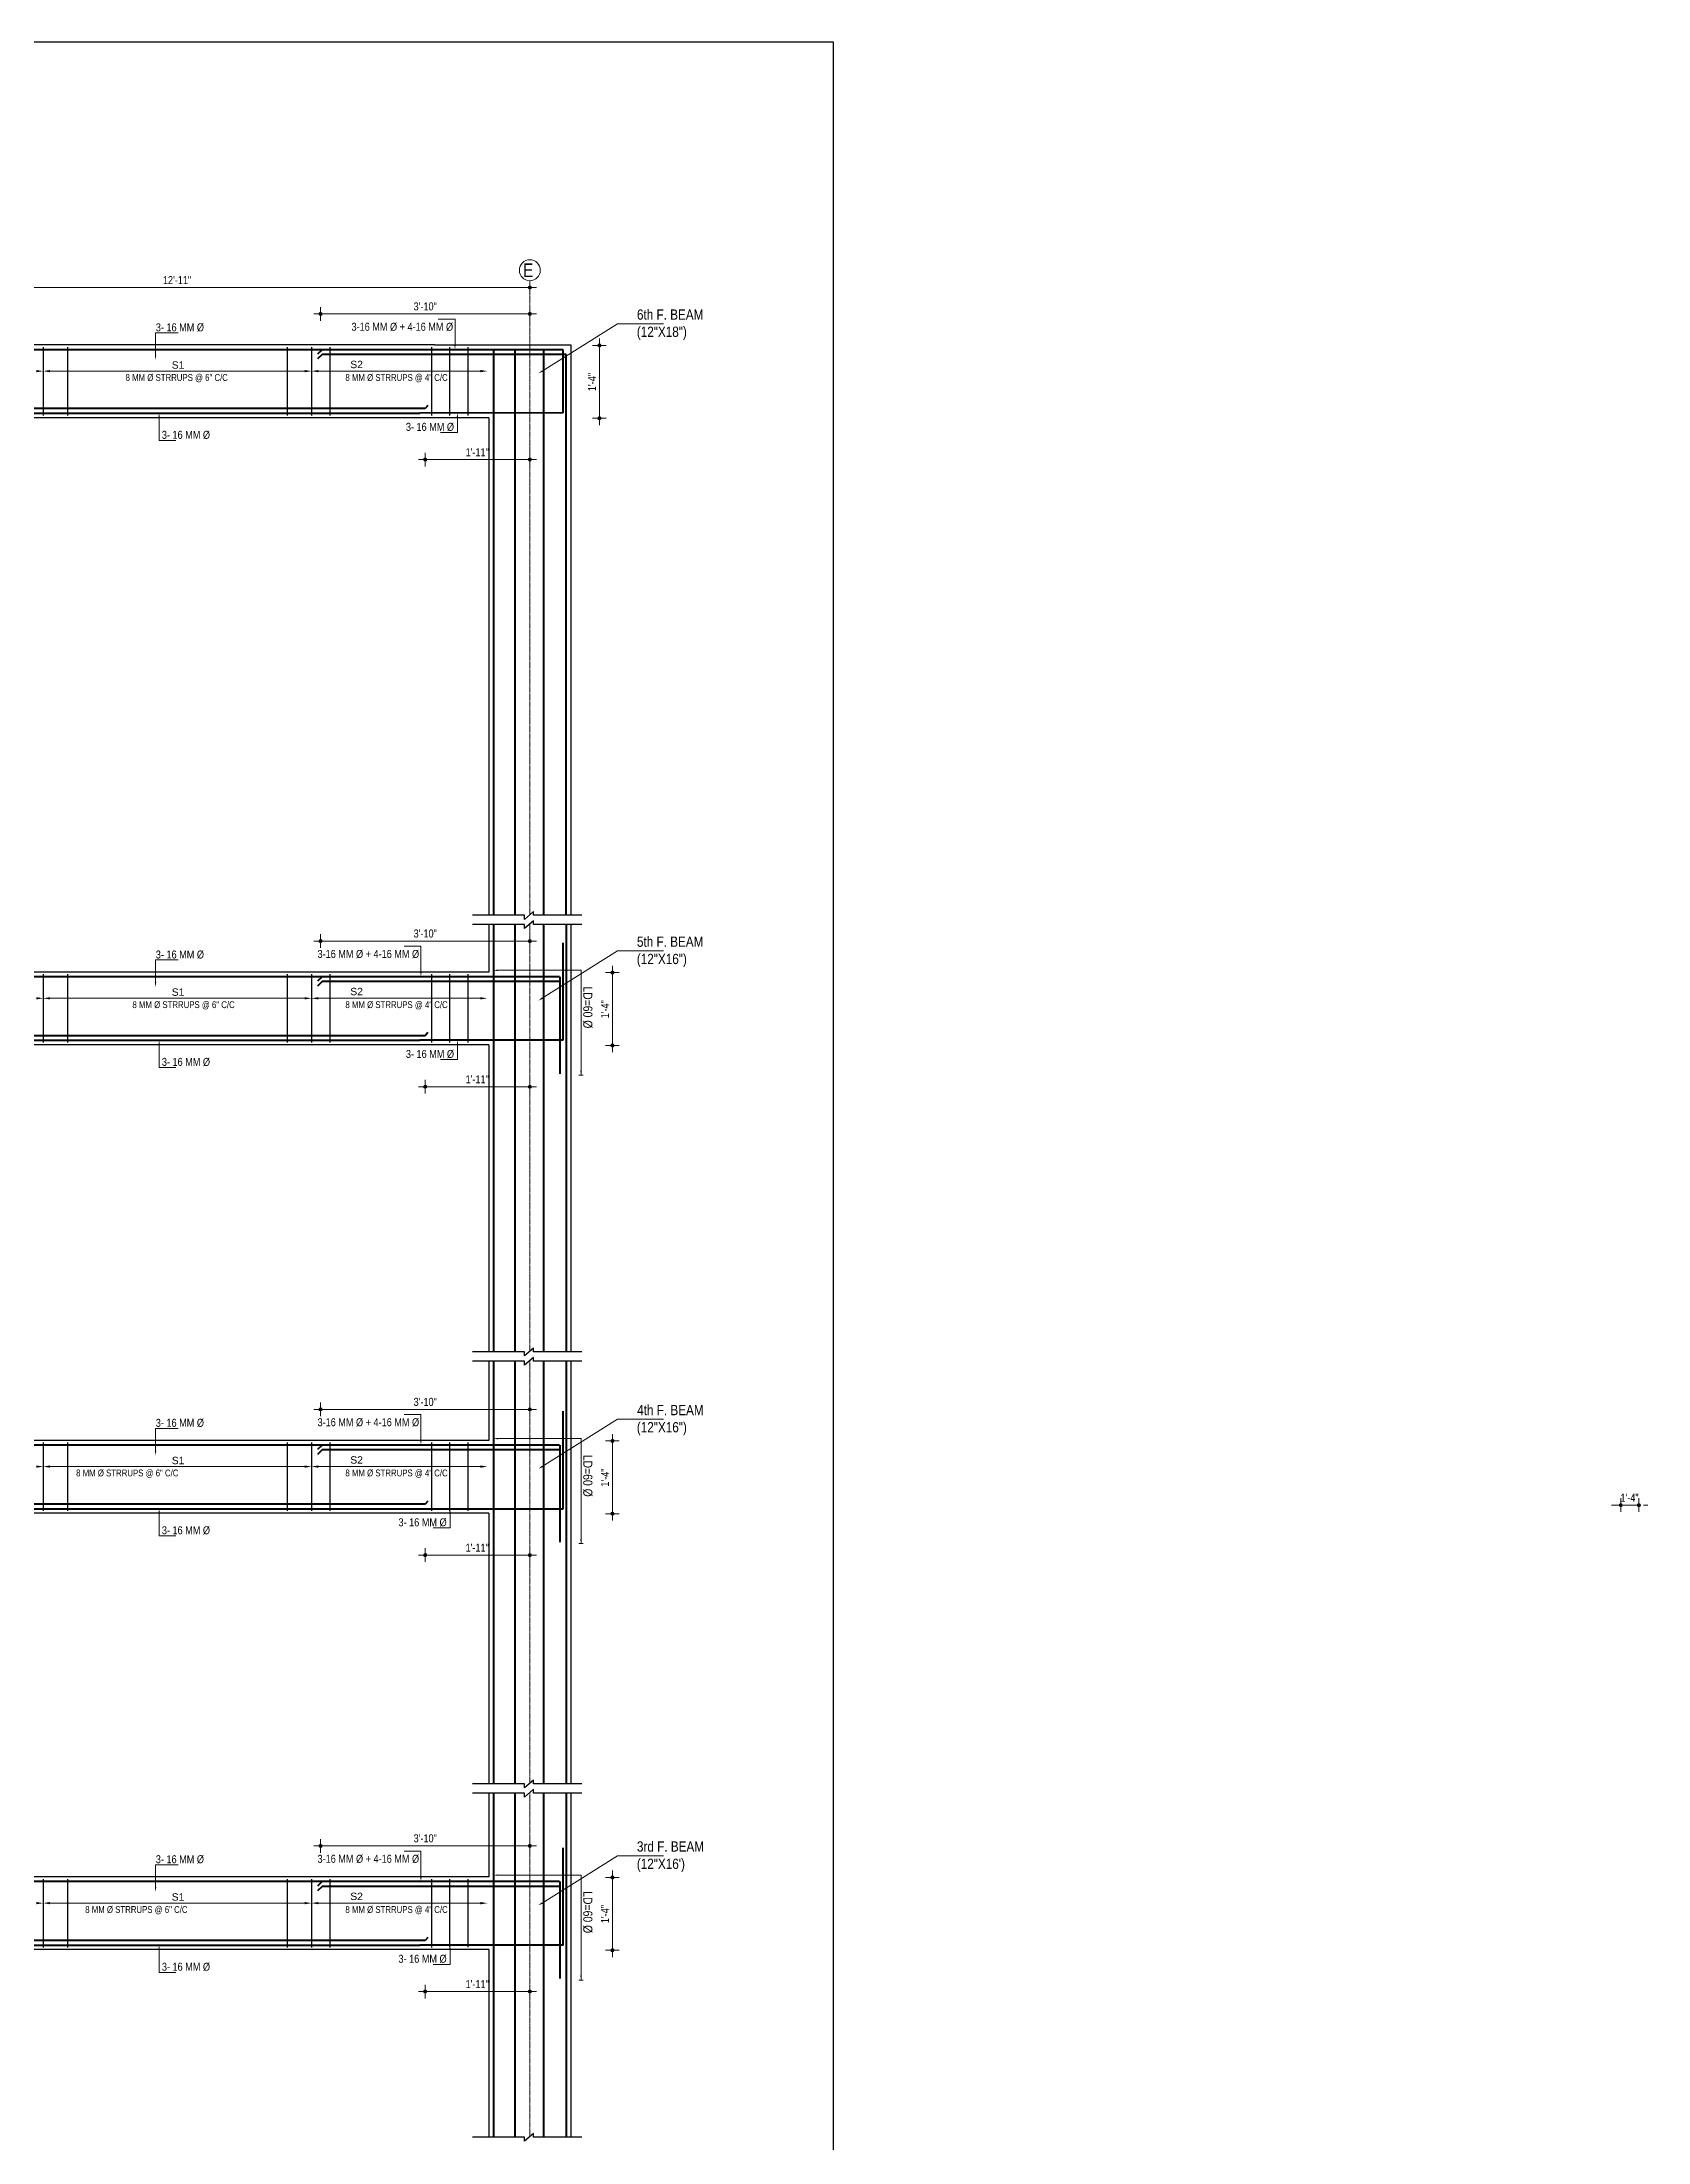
# Model space of a CAD drawing. Header units: inches. Extents: x 57837 to 133168, y 6972 to 27776.
# Drawn here: x 75823 to 77236, y 14545 to 16391 of the extents above; entities that cross this region are included whole.
import ezdxf

# ---------------------------------------------------------------- set-up
doc = ezdxf.new("R2010")
doc.units = ezdxf.units.IN
doc.header["$MEASUREMENT"] = 0
doc.linetypes.add('CENTER', pattern=[2, 1.25, -0.25, 0.25, -0.25])
doc.linetypes.add('CENTER2', pattern=[1.125, 0.75, -0.125, 0.125, -0.125])
for name, color, linetype, lineweight in [('CENTER', 9, 'CENTER', 5), ('DIM', 2, 'Continuous', 13), ('ROD', 1, 'Continuous', 40), ('STIRRUPS', 4, 'Continuous', 30)]:
    doc.layers.add(name, color=color, linetype=linetype, lineweight=lineweight)
for name, color, linetype in [('elevation', 3, 'Continuous'), ('text', 255, 'Continuous'), ('walls', 32, 'Continuous')]:
    doc.layers.add(name, color=color, linetype=linetype)
doc.styles.add('Arial', font='arial.ttf', dxfattribs={"height": 6.5})
doc.styles.get("Standard").update_dxf_attribs({"font": 'ARIALN.TTF', "height": 7})

msp = doc.modelspace()

# ---------------------------------------------------------------- hatches: boundary and pattern name
at = {"lineweight": 13}
h = msp.add_hatch(color=256, dxfattribs=at)
edge = h.paths.add_edge_path()
edge.add_arc((76252.4, 16175), 1.42, 0, 360)
h = msp.add_hatch(color=256, dxfattribs=at)
edge = h.paths.add_edge_path()
edge.add_arc((76068.4, 16151.8), 1.42, 180, 540)
h = msp.add_hatch(color=256, dxfattribs=at)
edge = h.paths.add_edge_path()
edge.add_arc((76252.4, 16151.8), 1.42, 0, 360)
h = msp.add_hatch(color=256, dxfattribs=at)
edge = h.paths.add_edge_path()
edge.add_arc((76313.6, 16124.1), 1.42, 90, 450)
h = msp.add_hatch(color=256, dxfattribs=at)
edge = h.paths.add_edge_path()
edge.add_arc((76313.6, 16060.1), 1.42, -90, 270)
h = msp.add_hatch(color=256, dxfattribs=at)
edge = h.paths.add_edge_path()
edge.add_arc((76160.4, 16023.7), 1.42, 180, 540)
h = msp.add_hatch(color=256, dxfattribs=at)
edge = h.paths.add_edge_path()
edge.add_arc((76252.4, 16023.7), 1.42, 0, 360)
h = msp.add_hatch(color=256, dxfattribs=at)
edge = h.paths.add_edge_path()
edge.add_arc((76068.4, 15600.4), 1.42, 180, 540)
h = msp.add_hatch(color=256, dxfattribs=at)
edge = h.paths.add_edge_path()
edge.add_arc((76252.4, 15600.4), 1.42, 0, 360)
h = msp.add_hatch(color=256, dxfattribs=at)
edge = h.paths.add_edge_path()
edge.add_arc((76325, 15572.7), 1.42, 90, 450)
h = msp.add_hatch(color=256, dxfattribs=at)
edge = h.paths.add_edge_path()
edge.add_arc((76325, 15508.7), 1.42, -90, 270)
h = msp.add_hatch(color=256, dxfattribs=at)
edge = h.paths.add_edge_path()
edge.add_arc((76160.4, 15472.4), 1.42, 180, 540)
h = msp.add_hatch(color=256, dxfattribs=at)
edge = h.paths.add_edge_path()
edge.add_arc((76252.4, 15472.4), 1.42, 0, 360)
h = msp.add_hatch(color=256, dxfattribs=at)
edge = h.paths.add_edge_path()
edge.add_arc((76068.4, 15188.7), 1.42, 180, 540)
h = msp.add_hatch(color=256, dxfattribs=at)
edge = h.paths.add_edge_path()
edge.add_arc((76252.4, 15188.7), 1.42, 0, 360)
h = msp.add_hatch(color=256, dxfattribs=at)
edge = h.paths.add_edge_path()
edge.add_arc((76325, 15161), 1.42, 90, 450)
h = msp.add_hatch(color=256, dxfattribs=at)
edge = h.paths.add_edge_path()
edge.add_arc((77211.7, 15104.5), 1.42, 0, 360)
h = msp.add_hatch(color=256, dxfattribs=at)
edge = h.paths.add_edge_path()
edge.add_arc((77227.7, 15104.5), 1.42, 180, 540)
h = msp.add_hatch(color=256, dxfattribs=at)
edge = h.paths.add_edge_path()
edge.add_arc((76325, 15097), 1.42, -90, 270)
h = msp.add_hatch(color=256, dxfattribs=at)
edge = h.paths.add_edge_path()
edge.add_arc((76160.4, 15060.6), 1.42, 180, 540)
h = msp.add_hatch(color=256, dxfattribs=at)
edge = h.paths.add_edge_path()
edge.add_arc((76252.4, 15060.6), 1.42, 0, 360)
h = msp.add_hatch(color=256, dxfattribs=at)
edge = h.paths.add_edge_path()
edge.add_arc((76068.4, 14804.9), 1.42, 180, 540)
h = msp.add_hatch(color=256, dxfattribs=at)
edge = h.paths.add_edge_path()
edge.add_arc((76252.4, 14804.9), 1.42, 0, 360)
h = msp.add_hatch(color=256, dxfattribs=at)
edge = h.paths.add_edge_path()
edge.add_arc((76325, 14777.2), 1.42, 90, 450)
h = msp.add_hatch(color=256, dxfattribs=at)
edge = h.paths.add_edge_path()
edge.add_arc((76325, 14713.2), 1.42, -90, 270)
h = msp.add_hatch(color=256, dxfattribs=at)
edge = h.paths.add_edge_path()
edge.add_arc((76160.4, 14676.9), 1.42, 180, 540)
h = msp.add_hatch(color=256, dxfattribs=at)
edge = h.paths.add_edge_path()
edge.add_arc((76252.4, 14676.9), 1.42, 0, 360)

# ---------------------------------------------------------------- linework, layer by layer
at = {"color": 1}
for p, q in [((73178.2, 16390.9), (76519.2, 16390.9)), ((76519.2, 16390.9), (76519.2, 12664.4))]:
    msp.add_line(p, q, dxfattribs=at)
at = {"lineweight": 13}
for p, q in [((76246.4, 16175), (76258.4, 16175)), ((76252.4, 16181), (76252.4, 16169)), ((76068.4, 16145.8), (76068.4, 16157.8)), ((76252.4, 16157.8), (76252.4, 16145.8)), ((76074.4, 16151.8), (76062.4, 16151.8)), ((76246.4, 16151.8), (76258.4, 16151.8)), ((76307.6, 16124.1), (76319.6, 16124.1)), ((76313.6, 16118.1), (76313.6, 16130.1)), ((76313.6, 16066.1), (76313.6, 16054.1)), ((76319.6, 16060.1), (76307.6, 16060.1)), ((76160.4, 16017.7), (76160.4, 16029.7)), ((76252.4, 16029.7), (76252.4, 16017.7)), ((76166.4, 16023.7), (76154.4, 16023.7)), ((76246.4, 16023.7), (76258.4, 16023.7)), ((76068.4, 15594.4), (76068.4, 15606.4)), ((76252.4, 15606.4), (76252.4, 15594.4)), ((76074.4, 15600.4), (76062.4, 15600.4)), ((76246.4, 15600.4), (76258.4, 15600.4)), ((76319, 15572.7), (76331, 15572.7)), ((76325, 15566.7), (76325, 15578.7)), ((76331, 15508.7), (76319, 15508.7)), ((76325, 15514.7), (76325, 15502.7)), ((76166.4, 15472.4), (76154.4, 15472.4)), ((76160.4, 15466.4), (76160.4, 15478.4)), ((76246.4, 15472.4), (76258.4, 15472.4)), ((76252.4, 15478.4), (76252.4, 15466.4)), ((76068.4, 15182.7), (76068.4, 15194.7)), ((76252.4, 15194.7), (76252.4, 15182.7)), ((76074.4, 15188.7), (76062.4, 15188.7)), ((76246.4, 15188.7), (76258.4, 15188.7)), ((76319, 15161), (76331, 15161)), ((76325, 15155), (76325, 15167)), ((76325, 15103), (76325, 15091)), ((77205.7, 15104.5), (77217.7, 15104.5)), ((77211.7, 15110.5), (77211.7, 15098.5)), ((77227.7, 15098.5), (77227.7, 15110.5)), ((76331, 15097), (76319, 15097)), ((76160.4, 15054.6), (76160.4, 15066.6)), ((76252.4, 15066.6), (76252.4, 15054.6)), ((76166.4, 15060.6), (76154.4, 15060.6)), ((76246.4, 15060.6), (76258.4, 15060.6)), ((76068.4, 14798.9), (76068.4, 14810.9)), ((76252.4, 14810.9), (76252.4, 14798.9)), ((76074.4, 14804.9), (76062.4, 14804.9)), ((76246.4, 14804.9), (76258.4, 14804.9)), ((76319, 14777.2), (76331, 14777.2)), ((76325, 14771.2), (76325, 14783.2)), ((76325, 14719.2), (76325, 14707.2)), ((76331, 14713.2), (76319, 14713.2)), ((76160.4, 14670.9), (76160.4, 14682.9)), ((76252.4, 14682.9), (76252.4, 14670.9)), ((76166.4, 14676.9), (76154.4, 14676.9)), ((76246.4, 14676.9), (76258.4, 14676.9))]:
    msp.add_line(p, q, dxfattribs=at)
for p, q in [((76168.5, 16124.5), (75632.4, 16124.5)), ((76168.5, 16124.5), (76288.4, 16124.5)), ((76288.4, 16124.5), (76288.4, 16060.5)), ((76216.4, 16060.5), (75668.4, 16060.5)), ((76216.4, 16060.5), (76216.4, 15623.1)), ((76288.4, 16060.5), (76288.4, 15623.1)), ((76216.4, 15614.9), (76216.4, 15573.2)), ((76288.4, 15615.3), (76288.4, 15509.2)), ((76288.4, 15615.3), (76288.4, 15573.2)), ((76288.4, 15614.9), (76288.4, 15573.2)), ((76168.5, 15573.2), (75668.4, 15573.2)), ((76216.4, 15573.2), (76168.5, 15573.2)), ((76216.4, 15509.2), (75668.4, 15509.2)), ((76216.4, 15509.2), (76216.4, 15239.3)), ((76288.4, 15509.2), (76288.4, 15239.3)), ((76288.4, 15231.6), (76288.4, 15097.4)), ((76288.4, 15231.6), (76288.4, 15161.4)), ((76216.4, 15231.2), (76216.4, 15161.4)), ((76288.4, 15231.2), (76288.4, 15161.4)), ((76168.5, 15161.4), (75668.4, 15161.4)), ((76216.4, 15161.4), (76168.5, 15161.4)), ((76216.4, 15097.4), (75668.4, 15097.4)), ((76216.4, 15097.4), (76216.4, 14859.6)), ((76288.4, 15097.4), (76288.4, 14859.6)), ((76216.4, 14851.4), (76216.4, 14777.7)), ((76288.4, 14851.8), (76288.4, 14713.7)), ((76288.4, 14851.8), (76288.4, 14777.7)), ((76288.4, 14851.4), (76288.4, 14777.7)), ((76168.5, 14777.7), (75668.4, 14777.7)), ((76216.4, 14777.7), (76168.5, 14777.7)), ((76216.4, 14713.7), (75668.4, 14713.7)), ((76216.4, 14713.7), (76216.4, 14548.8)), ((76288.4, 14713.7), (76288.4, 14548.8))]:
    msp.add_line(p, q)
for centre in [(76252.4, 16175), (76068.4, 16151.8), (76252.4, 16151.8), (76313.6, 16124.1), (76313.6, 16060.1), (76160.4, 16023.7), (76252.4, 16023.7), (76068.4, 15600.4), (76252.4, 15600.4), (76325, 15572.7), (76325, 15508.7), (76160.4, 15472.4), (76252.4, 15472.4), (76068.4, 15188.7), (76252.4, 15188.7), (76325, 15161), (77211.7, 15104.5), (77227.7, 15104.5), (76325, 15097), (76160.4, 15060.6), (76252.4, 15060.6), (76068.4, 14804.9), (76252.4, 14804.9), (76325, 14777.2), (76325, 14713.2), (76160.4, 14676.9), (76252.4, 14676.9)]:
    msp.add_circle(centre, 1.42, dxfattribs=at)
at = {"layer": 'CENTER', "linetype": 'CENTER2', "lineweight": 5}
for p, q in [((76252.4, 16181), (76252.4, 15623.5)), ((76252.4, 15615.4), (76252.4, 15239.8)), ((76252.4, 15231.7), (76252.4, 14860)), ((76252.4, 14851.9), (76252.4, 14549.3))]:
    msp.add_line(p, q, dxfattribs=at)
at = {"layer": 'DIM'}
for p, q in [((76248.4, 16175), (75636.4, 16175)), ((76072.4, 16151.8), (76248.4, 16151.8)), ((76313.6, 16120.1), (76313.6, 16064.1)), ((76248.4, 16023.7), (76164.4, 16023.7)), ((76072.4, 15600.4), (76248.4, 15600.4)), ((76325, 15568.7), (76325, 15512.7)), ((76248.4, 15472.4), (76164.4, 15472.4)), ((76072.4, 15188.7), (76248.4, 15188.7)), ((76325, 15157), (76325, 15101)), ((77207.7, 15104.5), (77203.7, 15104.5)), ((77211.7, 15104.5), (77227.7, 15104.5)), ((77231.7, 15104.5), (77235.7, 15104.5)), ((76248.4, 15060.6), (76164.4, 15060.6)), ((76072.4, 14804.9), (76248.4, 14804.9)), ((76325, 14773.2), (76325, 14717.2)), ((76248.4, 14676.9), (76164.4, 14676.9))]:
    msp.add_line(p, q, dxfattribs=at)
at = {"layer": 'DIM', "ltscale": 3, "extrusion": (0, 0, -1)}
for p, q in [((76186.6, 16147.2), (76171.7, 16147.2)), ((76186.6, 16124.6), (76186.6, 16147.2)), ((75926.4, 16060.6), (75926.4, 16040.5)), ((75926.4, 16040.5), (75941.2, 16040.5)), ((76156.6, 15595.8), (76141.8, 15595.8)), ((76156.6, 15573.3), (76156.6, 15595.8)), ((76224.4, 15574.7), (76297.4, 15574.7)), ((76297.4, 15574.7), (76297.4, 15482.5)), ((75926.4, 15509.2), (75926.4, 15489.2)), ((75926.4, 15489.2), (75941.2, 15489.2)), ((76156.6, 15184.1), (76141.8, 15184.1)), ((76156.6, 15161.6), (76156.6, 15184.1)), ((76224.4, 15163), (76297.4, 15163)), ((76297.4, 15163), (76297.4, 15070.8)), ((75926.4, 15097.5), (75926.4, 15077.5)), ((75926.4, 15077.5), (75941.2, 15077.5)), ((76156.6, 14800.3), (76141.8, 14800.3)), ((76156.6, 14777.8), (76156.6, 14800.3)), ((76224.4, 14779.2), (76297.4, 14779.2)), ((76297.4, 14779.2), (76297.4, 14687)), ((75926.4, 14713.7), (75926.4, 14693.7)), ((75926.4, 14693.7), (75941.2, 14693.7))]:
    msp.add_line(p, q, dxfattribs=at)
at = {"layer": 'DIM', "lineweight": 13}
for p, q in [((76263.3, 16101.5), (76329.4, 16143.1)), ((76329.4, 16143.1), (76369.9, 16143.1)), ((75923.2, 16115.4), (75923.2, 16135.1)), ((75923.2, 16135.1), (75943.1, 16135.1)), ((75923.2, 15564.1), (75923.2, 15583.8)), ((75923.2, 15583.8), (75943.1, 15583.8)), ((76263.3, 15550.2), (76329.4, 15591.8)), ((76329.4, 15591.8), (76369.9, 15591.8)), ((76263.3, 15138.4), (76329.4, 15180)), ((76329.4, 15180), (76369.9, 15180)), ((75923.2, 15152.3), (75923.2, 15172)), ((75923.2, 15172), (75943.1, 15172)), ((76263.3, 14754.7), (76329.4, 14796.3)), ((76329.4, 14796.3), (76369.9, 14796.3)), ((75923.2, 14768.6), (75923.2, 14788.3)), ((75923.2, 14788.3), (75943.1, 14788.3))]:
    msp.add_line(p, q, dxfattribs=at)
at = {"layer": 'DIM', "lineweight": 9}
for p, q in [((76054.4, 16101.5), (75830.4, 16101.5)), ((76209, 16101.5), (76066.4, 16101.5)), ((76054.4, 15550.1), (75830.4, 15550.1)), ((76209, 15550.1), (76066.4, 15550.1)), ((76054.4, 15138.4), (75830.4, 15138.4)), ((76209, 15138.4), (76066.4, 15138.4)), ((76054.4, 14754.6), (75830.4, 14754.6)), ((76209, 14754.6), (76066.4, 14754.6))]:
    msp.add_line(p, q, dxfattribs=at)
at = {"layer": 'DIM', "ltscale": 3}
for p, q in [((76188.7, 16047.5), (76173.9, 16047.5)), ((76188.7, 16060.6), (76188.7, 16047.5)), ((76188.7, 15509.2), (76188.7, 15496.2)), ((76188.7, 15496.2), (76173.9, 15496.2)), ((76297.4, 15486.5), (76297.4, 15503.8)), ((76299.3, 15482.5), (76295.4, 15482.5)), ((76182.2, 15084.5), (76167.4, 15084.5)), ((76182.2, 15097.5), (76182.2, 15084.5)), ((76297.4, 15074.8), (76297.4, 15092)), ((76299.3, 15070.8), (76295.4, 15070.8)), ((76182.2, 14700.7), (76167.4, 14700.7)), ((76182.2, 14713.7), (76182.2, 14700.7)), ((76297.4, 14691), (76297.4, 14708.3)), ((76299.3, 14687), (76295.4, 14687))]:
    msp.add_line(p, q, dxfattribs=at)
at = {"layer": 'DIM'}
msp.add_circle((76252.4, 16190.2), 9.23, dxfattribs=at)
at = {"layer": 'DIM', "ltscale": 3, "extrusion": (0, 0, -1)}
for points in [[(-76185.9, 16124.6), (-76186.6, 16120.6), (-76187.2, 16124.6)], [(-75927.1, 16060.6), (-75926.4, 16064.6), (-75925.7, 16060.6)], [(-76156, 15573.3), (-76156.6, 15569.3), (-76157.3, 15573.3)], [(-76224.4, 15575.4), (-76220.4, 15574.7), (-76224.4, 15574)], [(-75927.1, 15509.2), (-75926.4, 15513.2), (-75925.7, 15509.2)], [(-76156, 15161.6), (-76156.6, 15157.6), (-76157.3, 15161.6)], [(-76224.4, 15163.6), (-76220.4, 15163), (-76224.4, 15162.3)], [(-75927.1, 15097.5), (-75926.4, 15101.5), (-75925.7, 15097.5)], [(-76156, 14777.8), (-76156.6, 14773.8), (-76157.3, 14777.8)], [(-76224.4, 14779.9), (-76220.4, 14779.2), (-76224.4, 14778.6)], [(-75927.1, 14713.7), (-75926.4, 14717.7), (-75925.7, 14713.7)]]:
    msp.add_solid(points, dxfattribs=at)
at = {"layer": 'DIM'}
for points in [[(75818.4, 16102.5), (75818.4, 16100.5), (75824.4, 16101.5)], [(75830.4, 16102.5), (75830.4, 16100.5), (75824.4, 16101.5)], [(76054.4, 16102.5), (76054.4, 16100.5), (76060.4, 16101.5)], [(76066.4, 16102.5), (76066.4, 16100.5), (76060.4, 16101.5)], [(76209, 16102.5), (76209, 16100.5), (76215, 16101.5)], [(75818.4, 15551.1), (75818.4, 15549.1), (75824.4, 15550.1)], [(75830.4, 15551.1), (75830.4, 15549.1), (75824.4, 15550.1)], [(76054.4, 15551.1), (76054.4, 15549.1), (76060.4, 15550.1)], [(76066.4, 15551.1), (76066.4, 15549.1), (76060.4, 15550.1)], [(76209, 15551.1), (76209, 15549.1), (76215, 15550.1)], [(75818.4, 15139.4), (75818.4, 15137.4), (75824.4, 15138.4)], [(75830.4, 15139.4), (75830.4, 15137.4), (75824.4, 15138.4)], [(76054.4, 15139.4), (76054.4, 15137.4), (76060.4, 15138.4)], [(76066.4, 15139.4), (76066.4, 15137.4), (76060.4, 15138.4)], [(76209, 15139.4), (76209, 15137.4), (76215, 15138.4)], [(75818.4, 14755.6), (75818.4, 14753.6), (75824.4, 14754.6)], [(75830.4, 14755.6), (75830.4, 14753.6), (75824.4, 14754.6)], [(76054.4, 14755.6), (76054.4, 14753.6), (76060.4, 14754.6)], [(76066.4, 14755.6), (76066.4, 14753.6), (76060.4, 14754.6)], [(76209, 14755.6), (76209, 14753.6), (76215, 14754.6)]]:
    msp.add_solid(points, dxfattribs=at)
at = {"layer": 'DIM', "lineweight": 13}
for points in [[(75923.9, 16115.4), (75923.2, 16111.4), (75922.6, 16115.4)], [(76263.6, 16101), (76259.9, 16099.4), (76262.9, 16102.1)], [(75923.9, 15564.1), (75923.2, 15560.1), (75922.6, 15564.1)], [(76263.6, 15549.6), (76259.9, 15548.1), (76262.9, 15550.8)], [(75923.9, 15152.3), (75923.2, 15148.3), (75922.6, 15152.3)], [(76263.6, 15137.9), (76259.9, 15136.3), (76262.9, 15139)], [(75923.9, 14768.6), (75923.2, 14764.6), (75922.6, 14768.6)], [(76263.6, 14754.1), (76259.9, 14752.6), (76262.9, 14755.3)]]:
    msp.add_solid(points, dxfattribs=at)
at = {"layer": 'DIM', "ltscale": 3}
for points in [[(76188, 16060.6), (76188.7, 16064.6), (76189.4, 16060.6)], [(76188.1, 15509.2), (76188.7, 15513.2), (76189.4, 15509.2)], [(76298.1, 15486.5), (76297.4, 15482.5), (76296.7, 15486.5)], [(76181.5, 15097.5), (76182.2, 15101.5), (76182.9, 15097.5)], [(76298.1, 15074.8), (76297.4, 15070.8), (76296.7, 15074.8)], [(76181.5, 14713.7), (76182.2, 14717.7), (76182.9, 14713.7)], [(76298.1, 14691), (76297.4, 14687), (76296.7, 14691)]]:
    msp.add_solid(points, dxfattribs=at)
at = {"layer": 'elevation'}
for p, q in [((76288.4, 15615.3), (76288.4, 15573.5)), ((76288.4, 15614.9), (76288.4, 15573.2)), ((76288.4, 15231.6), (76288.4, 15161.8)), ((76288.4, 15231.2), (76288.4, 15161.4)), ((76288.4, 14851.8), (76288.4, 14778.1)), ((76288.4, 14851.4), (76288.4, 14777.7))]:
    msp.add_line(p, q, dxfattribs=at)
at = {"layer": 'ROD'}
for p, q in [((76278.6, 16120.3), (75632.4, 16120.3)), ((76069.9, 16120.3), (76065.8, 16116.4)), ((76281.7, 16120.3), (76069.9, 16120.3)), ((76220.4, 16120.3), (76220.4, 15623.1)), ((76239.3, 16120.3), (76239.3, 15623.1)), ((76264.3, 16120.3), (76264.3, 15623.1)), ((76281.7, 16064.7), (76281.7, 16120.3)), ((76069.9, 16116.1), (76065.8, 16112.2)), ((76284.4, 16116.1), (76069.9, 16116.1)), ((76284.4, 15623.1), (76284.4, 16116.1)), ((75632.4, 16064.5), (76155.8, 16064.5)), ((76160.4, 16068.5), (75724.4, 16068.5)), ((76281.7, 16064.7), (76155.8, 16064.5)), ((76162.7, 16071.2), (76160.4, 16068.5)), ((76220.4, 15614.9), (76220.4, 15239.3)), ((76239.3, 15614.9), (76239.3, 15239.3)), ((76264.3, 15614.9), (76264.3, 15239.3)), ((76284.4, 15614.9), (76284.4, 15239.3)), ((76281.7, 15513.3), (76281.7, 15598.8)), ((76278.6, 15569), (75602.9, 15569)), ((76069.9, 15569), (76065.8, 15565.1)), ((76069.9, 15564.8), (76065.8, 15560.9)), ((76278.6, 15569), (76069.9, 15569)), ((76278.6, 15564.8), (76069.9, 15564.8)), ((76278.7, 15569), (76278.7, 15483.8)), ((75604.9, 15513.2), (76155.8, 15513.2)), ((76160.4, 15517.2), (75724.4, 15517.2)), ((76281.7, 15513.3), (76155.8, 15513.2)), ((76162.7, 15519.9), (76160.4, 15517.2)), ((76220.4, 15231.2), (76220.4, 14859.6)), ((76239.3, 15231.2), (76239.3, 14859.6)), ((76264.3, 15231.2), (76264.3, 14859.6)), ((76284.4, 15231.2), (76284.4, 14859.6)), ((76281.7, 15101.4), (76281.7, 15187)), ((76278.6, 15157.2), (75602.9, 15157.2)), ((76069.9, 15157.2), (76065.8, 15153.3)), ((76069.9, 15153), (76065.8, 15149.1)), ((76278.6, 15157.2), (76069.9, 15157.2)), ((76278.6, 15153), (76069.9, 15153)), ((76278.7, 15157.2), (76278.7, 15072)), ((76160.4, 15105.4), (75724.4, 15105.4)), ((76162.7, 15108.1), (76160.4, 15105.4)), ((75604.9, 15101.4), (76281.7, 15101.4)), ((76220.4, 14851.4), (76220.4, 14548.8)), ((76239.3, 14851.4), (76239.3, 14548.8)), ((76264.3, 14851.4), (76264.3, 14548.8)), ((76284.4, 14851.4), (76284.4, 14548.8)), ((76281.7, 14717.8), (76281.7, 14803.3)), ((76278.6, 14773.5), (75602.9, 14773.5)), ((76069.9, 14773.5), (76065.8, 14769.6)), ((76278.6, 14773.5), (76069.9, 14773.5)), ((76278.7, 14773.5), (76278.7, 14688.3)), ((76069.9, 14769.3), (76065.8, 14765.4)), ((76278.6, 14769.3), (76069.9, 14769.3)), ((75604.9, 14717.7), (76155.8, 14717.7)), ((76160.4, 14721.7), (75724.4, 14721.7)), ((76281.7, 14717.8), (76155.8, 14717.7)), ((76162.7, 14724.4), (76160.4, 14721.7))]:
    msp.add_line(p, q, dxfattribs=at)
at = {"layer": 'STIRRUPS'}
for p, q in [((75824.4, 16122.6), (75824.4, 16062.6)), ((75824.4, 16122.6), (75824.4, 16062.6)), ((75845.8, 16122.6), (75845.8, 16062.6)), ((75845.8, 16122.6), (75845.8, 16062.6)), ((76038.9, 16122.6), (76038.9, 16062.6)), ((76038.9, 16122.6), (76038.9, 16062.6)), ((76060.4, 16122.6), (76060.4, 16062.6)), ((76060.4, 16122.6), (76060.4, 16062.6)), ((76076.4, 16122.6), (76076.4, 16062.6)), ((76165.8, 16122.6), (76165.8, 16062.6)), ((76181.8, 16122.6), (76181.8, 16062.6)), ((76197.8, 16122.6), (76197.8, 16062.6)), ((75824.4, 15571.2), (75824.4, 15511.2)), ((75824.4, 15571.2), (75824.4, 15511.2)), ((75845.8, 15571.2), (75845.8, 15511.2)), ((75845.8, 15571.2), (75845.8, 15511.2)), ((76038.9, 15571.2), (76038.9, 15511.2)), ((76038.9, 15571.2), (76038.9, 15511.2)), ((76060.4, 15571.2), (76060.4, 15511.2)), ((76060.4, 15571.2), (76060.4, 15511.2)), ((76076.4, 15571.2), (76076.4, 15511.2)), ((76165.8, 15571.2), (76165.8, 15511.2)), ((76181.8, 15571.2), (76181.8, 15511.2)), ((76197.8, 15571.2), (76197.8, 15511.2)), ((75824.4, 15159.5), (75824.4, 15099.5)), ((75824.4, 15159.5), (75824.4, 15099.5)), ((75845.8, 15159.5), (75845.8, 15099.5)), ((75845.8, 15159.5), (75845.8, 15099.5)), ((76038.9, 15159.5), (76038.9, 15099.5)), ((76038.9, 15159.5), (76038.9, 15099.5)), ((76060.4, 15159.5), (76060.4, 15099.5)), ((76060.4, 15159.5), (76060.4, 15099.5)), ((76076.4, 15159.5), (76076.4, 15099.5)), ((76165.8, 15159.5), (76165.8, 15099.5)), ((76181.8, 15159.5), (76181.8, 15099.5)), ((76197.8, 15159.5), (76197.8, 15099.5)), ((75824.4, 14775.7), (75824.4, 14715.7)), ((75824.4, 14775.7), (75824.4, 14715.7)), ((75845.8, 14775.7), (75845.8, 14715.7)), ((75845.8, 14775.7), (75845.8, 14715.7)), ((76038.9, 14775.7), (76038.9, 14715.7)), ((76038.9, 14775.7), (76038.9, 14715.7)), ((76060.4, 14775.7), (76060.4, 14715.7)), ((76060.4, 14775.7), (76060.4, 14715.7)), ((76076.4, 14775.7), (76076.4, 14715.7)), ((76165.8, 14775.7), (76165.8, 14715.7)), ((76181.8, 14775.8), (76181.8, 14715.8)), ((76197.8, 14775.8), (76197.8, 14715.8))]:
    msp.add_line(p, q, dxfattribs=at)
at = {"layer": 'walls', "color": 6}
for p, q in [((76247.8, 15623.1), (76202, 15623.1)), ((76255.5, 15626.3), (76247.8, 15619.5)), ((76247.8, 15619.5), (76247.8, 15623.1)), ((76255.5, 15623.1), (76255.5, 15626.3)), ((76298.1, 15623.1), (76255.5, 15623.1)), ((76247.8, 15614.9), (76202, 15614.9)), ((76255.5, 15618.2), (76247.8, 15611.4)), ((76247.8, 15611.4), (76247.8, 15614.9)), ((76255.5, 15614.9), (76255.5, 15618.2)), ((76298.1, 15614.9), (76255.5, 15614.9)), ((76247.8, 15239.3), (76202, 15239.3)), ((76255.5, 15242.6), (76247.8, 15235.8)), ((76247.8, 15235.8), (76247.8, 15239.3)), ((76255.5, 15234.4), (76247.8, 15227.6)), ((76255.5, 15239.3), (76255.5, 15242.6)), ((76298.1, 15239.3), (76255.5, 15239.3)), ((76255.5, 15231.2), (76255.5, 15234.4)), ((76247.8, 15231.2), (76202, 15231.2)), ((76247.8, 15227.6), (76247.8, 15231.2)), ((76298.1, 15231.2), (76255.5, 15231.2)), ((76255.5, 14862.8), (76247.8, 14856)), ((76255.5, 14859.6), (76255.5, 14862.8)), ((76247.8, 14859.6), (76202, 14859.6)), ((76247.8, 14851.4), (76202, 14851.4)), ((76247.8, 14856), (76247.8, 14859.6)), ((76255.5, 14854.7), (76247.8, 14847.9)), ((76247.8, 14847.9), (76247.8, 14851.4)), ((76298.1, 14859.6), (76255.5, 14859.6)), ((76255.5, 14851.4), (76255.5, 14854.7)), ((76298.1, 14851.4), (76255.5, 14851.4)), ((76247.8, 14548.8), (76202, 14548.8)), ((76255.5, 14552.1), (76247.8, 14545.3)), ((76247.8, 14545.3), (76247.8, 14548.8)), ((76255.5, 14548.8), (76255.5, 14552.1)), ((76298.1, 14548.8), (76255.5, 14548.8))]:
    msp.add_line(p, q, dxfattribs=at)

# ---------------------------------------------------------------- texts
at = {"layer": 'DIM'}
for s, p in [('12\'-11"', (75929.7, 16178)), ('3\'-10"', (76150.2, 16154.9)), ('1\'-11"', (76195.9, 16026.7)), ('3\'-10"', (76150.2, 15603.6)), ('1\'-11"', (76195.9, 15475.4)), ('3\'-10"', (76150.2, 15191.8)), ('1\'-4"', (77211.5, 15107.5)), ('1\'-11"', (76195.9, 15063.6)), ('3\'-10"', (76150.2, 14808.1)), ('1\'-11"', (76195.9, 14679.9))]:
    msp.add_text(s, height=7, dxfattribs=at).set_placement(p)
at = {"layer": 'DIM', "style": 'Arial'}
for s, p in [('S1', (75937.5, 16103.6)), ('S2', (76094.5, 16104.1)), ('S1', (75937.5, 15552.3)), ('S2', (76094.5, 15552.8)), ('S1', (75937.5, 15140.5)), ('S2', (76094.5, 15141)), ('S1', (75937.5, 14756.8)), ('S2', (76094.5, 14757.3))]:
    msp.add_text(s, height=6.5, dxfattribs=at).set_placement(p)
at = {"layer": 'DIM'}
for p in [(76310.6, 16083.9), (76322, 15532.5), (76322, 15120.8), (76322, 14737)]:
    msp.add_text('1\'-4"', height=7, rotation=90, dxfattribs=at).set_placement(p)
at = {"layer": 'text'}
for s, height, p in [('E', 12, (76246.3, 16184.2)), ('6th F. BEAM', 9, (76346.6, 16146.7)), ('3- 16 MM Ø', 7, (75923.5, 16136.5)), ('3-16 MM Ø + 4-16 MM Ø', 7, (76095.6, 16137)), ('(12"X18")', 9, (76346.5, 16131.6)), ('8 MM Ø STRRUPS @ 6" C/C', 6, (75896.9, 16092.9)), ('8 MM Ø STRRUPS @ 4" C/C', 6, (76090.2, 16092.9)), ('3- 16 MM Ø', 7, (75928.8, 16042)), ('3- 16 MM Ø', 7, (76143.4, 16049)), ('5th F. BEAM', 9, (76346.6, 15595.4)), ('3- 16 MM Ø', 7, (75923.5, 15585.1)), ('3-16 MM Ø + 4-16 MM Ø', 7, (76065.7, 15585.6)), ('(12"X16")', 9, (76346.5, 15580.2)), ('8 MM Ø STRRUPS @ 6" C/C', 6, (75902.9, 15541.5)), ('8 MM Ø STRRUPS @ 4" C/C', 6, (76090.2, 15541.5)), ('3- 16 MM Ø', 7, (75928.8, 15490.7)), ('3- 16 MM Ø', 7, (76143.4, 15497.7)), ('3- 16 MM Ø', 7, (75923.5, 15173.4)), ('3-16 MM Ø + 4-16 MM Ø', 7, (76065.7, 15173.9)), ('4th F. BEAM', 9, (76346.8, 15183.6)), ('(12"X16")', 9, (76346.5, 15168.5)), ('8 MM Ø STRRUPS @ 6" C/C', 6, (75853.4, 15129.8)), ('8 MM Ø STRRUPS @ 4" C/C', 6, (76090.2, 15129.8)), ('3- 16 MM Ø', 7, (75928.8, 15078.9)), ('3- 16 MM Ø', 7, (76136.9, 15085.9)), ('3rd F. BEAM', 9, (76346.6, 14799.9)), ('3- 16 MM Ø', 7, (75923.5, 14789.7)), ('3-16 MM Ø + 4-16 MM Ø', 7, (76065.7, 14790.1)), ('(12"X16\')', 9, (76346.5, 14784.7)), ('8 MM Ø STRRUPS @ 6" C/C', 6, (75861.4, 14746)), ('8 MM Ø STRRUPS @ 4" C/C', 6, (76090.2, 14746)), ('3- 16 MM Ø', 7, (75928.8, 14695.2)), ('3- 16 MM Ø', 7, (76136.9, 14702.2))]:
    msp.add_text(s, height=height, dxfattribs=at).set_placement(p)
for p in [(76299.4, 15560.6), (76299.4, 15148.8), (76299.4, 14765.1)]:
    msp.add_text('LD=60 Ø', height=8, rotation=270, dxfattribs=at).set_placement(p)

doc.saveas('drawing.dxf')
